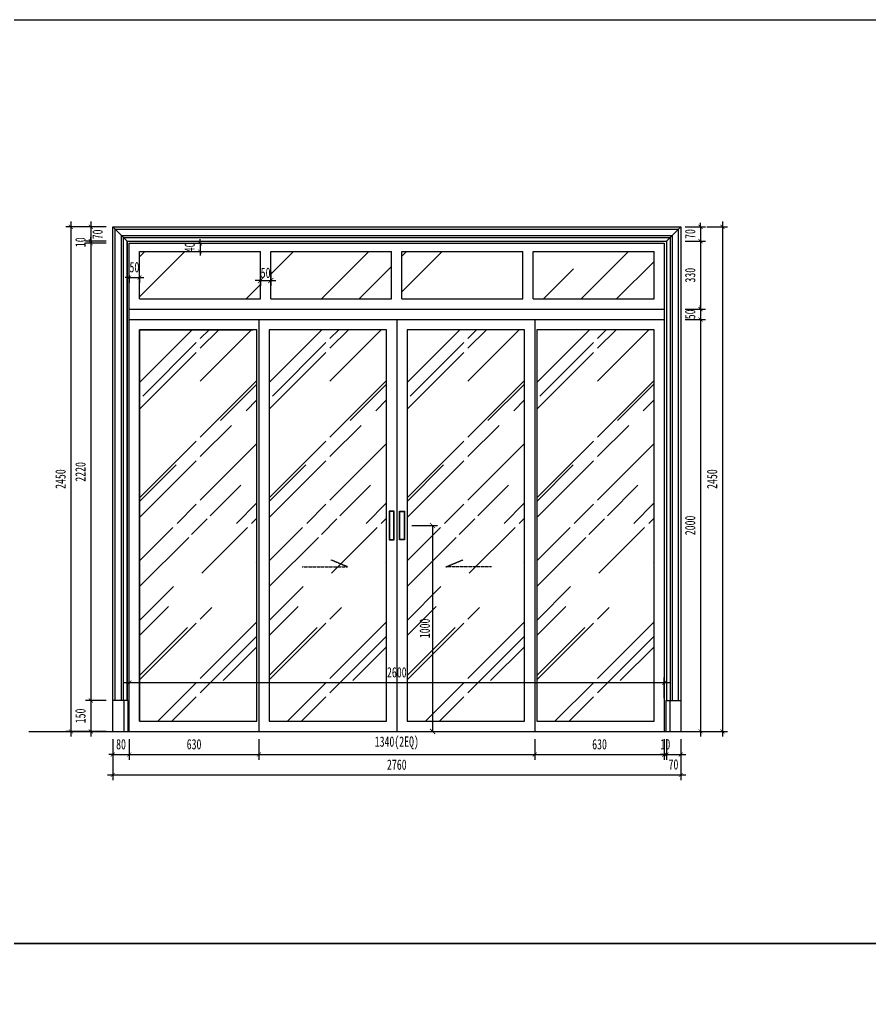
# Model space of a CAD drawing. Header units: millimetres. Extents: x 51249 to 2766742, y -599687 to -1280.
# Drawn here: x 74317 to 78449, y -123377 to -118559 of the extents above; entities that cross this region are included whole.
import ezdxf

# ---------------------------------------------------------------- set-up
doc = ezdxf.new("R2010")
doc.units = ezdxf.units.MM
doc.header["$LTSCALE"] = 10
doc.header["$PDMODE"] = 3
doc.linetypes.add('ACAD_ISO02W100', pattern=[15, 12, -3])
for name, color, linetype in [('A-DOOR', 4, 'Continuous'), ('D-Detail(节点图层)', 134, 'Continuous'), ('E-立面轮廓线', 4, 'Continuous'), ('E-立面造型线', 3, 'Continuous'), ('W-尺寸', 5, 'Continuous')]:
    doc.layers.add(name, color=color, linetype=linetype)
doc.styles.add('DIM', font='SimSun.ttf', dxfattribs={"width": 0.7})
doc.styles.add('DIMZ', font='SimSun.ttf', dxfattribs={"width": 0.7})
doc.dimstyles.new('25', dxfattribs={"dimscale": 25, "dimtxt": 2, "dimasz": 1, "dimexe": 1, "dimexo": 1, "dimgap": 0.5, "dimtad": 1, "dimdec": 0, "dimzin": 0, "dimdsep": 46, "dimtxsty": 'DIM', "dimblk": 'ARCHTICK', "dimcen": 0, "dimclrd": 5, "dimclre": 5, "dimclrt": 35, "dimadec": 0, "dimazin": 0, "dimtfac": 0.5, "dimtdec": 0, "dimtix": 1, "dimtmove": 2, "dimatfit": 2, "dimldrblk": 'A', "dimfxl": 0, "dimtolj": 1, "dimtzin": 0, "dimlwd": -1, "dimlwe": -1, "dimarcsym": 0})
doc.dimstyles.new('副本 金螳螂1-25', dxfattribs={"dimscale": 25, "dimtxt": 2, "dimasz": 0.8, "dimexe": 1, "dimexo": 1, "dimgap": 1, "dimtad": 1, "dimdec": 0, "dimzin": 0, "dimdsep": 46, "dimtxsty": 'DIMZ', "dimblk": 'ARCHTICK', "dimcen": 1, "dimdle": 1, "dimclrd": 5, "dimclre": 5, "dimclrt": 35, "dimadec": 0, "dimazin": 0, "dimtfac": 1, "dimtdec": 0, "dimtix": 1, "dimtmove": 2, "dimatfit": 3, "dimldrblk": 'A', "dimfxl": 0, "dimtolj": 1, "dimtzin": 0, "dimarcsym": 0})

# ---------------------------------------------------------------- blocks, each defined once
blk = doc.blocks.new('_ArchTick')
at = {"color": 0, "linetype": 'ByBlock', "const_width": 0.15}
blk.add_lwpolyline([(-0.5, -0.5), (0.5, 0.5)], dxfattribs=at)
blk = doc.blocks.new('*D999')
at = {"color": 5, "lineweight": -2, "ltscale": 0.15}
for p, q in [((74736.9, -119563.9), (74636.9, -119563.9)), ((74661.9, -119538.9), (74661.9, -119658.9)), ((74736.9, -119633.9), (74636.9, -119633.9))]:
    blk.add_line(p, q, dxfattribs=at)
at = {"layer": 'Defpoints', "color": 0, "ltscale": 0.15}
for p in [(74934.1, -119563.9), (74661.9, -119633.9), (74934.1, -119633.9)]:
    blk.add_point(p, dxfattribs=at)
at = {"color": 5, "lineweight": -2, "ltscale": 0.15, "xscale": 20, "yscale": 20, "zscale": 20}
for p, rotation in [((74661.9, -119563.9), 90), ((74661.9, -119633.9), 270)]:
    blk.add_blockref('_ArchTick', p, dxfattribs=dict(at, rotation=rotation))
at = {"color": 35, "ltscale": 0.15, "insert": (74695, -119600.9), "char_height": 50, "attachment_point": 5, "rotation": 90, "style": 'DIMZ'}
blk.add_mtext('\\A1;70', dxfattribs=at)
blk = doc.blocks.new('A')
for p, q in [((-0.37, 0), (-2.13, 0)), ((-1.44, 1.15), (-1.09, 1.44)), ((-1.44, 1.15), (-0.37, 0)), ((-1.44, -1.15), (-0.37, 0)), ((-1.09, 1.44), (0, 0)), ((-1.09, -1.44), (0, 0)), ((-1.44, -1.15), (-1.09, -1.44))]:
    blk.add_line(p, q)
for points in [[(-1.44, 1.15), (-1.09, 1.44), (-0.37, 0), (0, 0)], [(-1.44, -1.15), (-1.09, -1.44), (-0.37, 0), (0, 0)]]:
    blk.add_solid(points)
blk = doc.blocks.new('*D1000')
at = {"color": 5, "lineweight": -2, "ltscale": 0.15}
for p, q in [((74736.9, -119633.9), (74636.9, -119633.9)), ((74661.9, -119633.9), (74661.9, -119613.9)), ((74661.9, -119633.9), (74661.9, -119643.9)), ((74736.9, -119643.9), (74636.9, -119643.9)), ((74661.9, -119643.9), (74661.9, -119663.9))]:
    blk.add_line(p, q, dxfattribs=at)
at = {"layer": 'Defpoints', "color": 0, "ltscale": 0.15}
for p in [(74934.1, -119633.9), (74661.9, -119643.9), (74898.1, -119643.9)]:
    blk.add_point(p, dxfattribs=at)
at = {"color": 5, "lineweight": -2, "ltscale": 0.15, "xscale": 20, "yscale": 20, "zscale": 20}
for p, rotation in [((74661.9, -119633.9), 270), ((74661.9, -119643.9), 90)]:
    blk.add_blockref('_ArchTick', p, dxfattribs=dict(at, rotation=rotation))
at = {"color": 35, "ltscale": 0.15, "insert": (74611.9, -119638.9), "char_height": 50, "attachment_point": 5, "rotation": 90, "style": 'DIMZ'}
blk.add_mtext('\\A1;10', dxfattribs=at)
blk = doc.blocks.new('*D996')
at = {"layer": 'Defpoints', "color": 0, "ltscale": 0.15}
for p in [(74898.1, -119643.9), (74661.9, -121863.9), (74781.6, -121863.9)]:
    blk.add_point(p, dxfattribs=at)
at = {"layer": 'W-尺寸', "color": 5, "lineweight": -2, "ltscale": 0.15}
for p, q in [((74661.9, -119618.9), (74661.9, -121888.9)), ((74736.9, -119643.9), (74636.9, -119643.9)), ((74736.9, -121863.9), (74636.9, -121863.9))]:
    blk.add_line(p, q, dxfattribs=at)
at = {"layer": 'W-尺寸', "color": 5, "lineweight": -2, "ltscale": 0.15, "xscale": 20, "yscale": 20, "zscale": 20}
for p, rotation in [((74661.9, -119643.9), 90), ((74661.9, -121863.9), 270)]:
    blk.add_blockref('_ArchTick', p, dxfattribs=dict(at, rotation=rotation))
at = {"layer": 'W-尺寸', "color": 35, "ltscale": 0.15, "insert": (74611.9, -120753.9), "char_height": 50, "attachment_point": 5, "rotation": 90, "style": 'DIMZ'}
blk.add_mtext('\\A1;2220', dxfattribs=at)
blk = doc.blocks.new('*D997')
at = {"color": 5, "lineweight": -2, "ltscale": 0.15}
for p, q in [((74661.9, -121838.9), (74661.9, -122038.9)), ((74736.9, -121863.9), (74636.9, -121863.9)), ((74736.9, -122013.9), (74636.9, -122013.9))]:
    blk.add_line(p, q, dxfattribs=at)
at = {"layer": 'Defpoints', "color": 0, "ltscale": 0.15}
for p in [(74781.6, -121863.9), (74661.9, -122013.9), (74786.6, -122013.9)]:
    blk.add_point(p, dxfattribs=at)
at = {"color": 5, "lineweight": -2, "ltscale": 0.15, "xscale": 20, "yscale": 20, "zscale": 20}
for p, rotation in [((74661.9, -121863.9), 90), ((74661.9, -122013.9), 270)]:
    blk.add_blockref('_ArchTick', p, dxfattribs=dict(at, rotation=rotation))
at = {"color": 35, "ltscale": 0.15, "insert": (74611.9, -121938.9), "char_height": 50, "attachment_point": 5, "rotation": 90, "style": 'DIMZ'}
blk.add_mtext('\\A1;150', dxfattribs=at)
blk = doc.blocks.new('*D998')
at = {"color": 5, "lineweight": -2, "ltscale": 0.15}
for p, q in [((74640.1, -119563.9), (74540.1, -119563.9)), ((74565.1, -119538.9), (74565.1, -122038.9)), ((74640.1, -122013.9), (74540.1, -122013.9))]:
    blk.add_line(p, q, dxfattribs=at)
at = {"layer": 'Defpoints', "color": 0, "ltscale": 0.15}
for p in [(74736.9, -119563.9), (74565.1, -122013.9), (74736.9, -122013.9)]:
    blk.add_point(p, dxfattribs=at)
at = {"color": 5, "lineweight": -2, "ltscale": 0.15, "xscale": 20, "yscale": 20, "zscale": 20}
for p, rotation in [((74565.1, -119563.9), 90), ((74565.1, -122013.9), 270)]:
    blk.add_blockref('_ArchTick', p, dxfattribs=dict(at, rotation=rotation))
at = {"color": 35, "ltscale": 0.15, "insert": (74515.1, -120788.9), "char_height": 50, "attachment_point": 5, "rotation": 90, "style": 'DIMZ'}
blk.add_mtext('\\A1;2450', dxfattribs=at)
blk = doc.blocks.new('*D1003')
at = {"color": 5, "lineweight": -2, "ltscale": 0.15}
for p, q in [((77549.2, -119563.9), (77649.2, -119563.9)), ((77624.2, -119563.9), (77624.2, -119543.9)), ((77624.2, -119563.9), (77624.2, -119633.9)), ((77549.2, -119633.9), (77649.2, -119633.9)), ((77624.2, -119633.9), (77624.2, -119653.9))]:
    blk.add_line(p, q, dxfattribs=at)
at = {"layer": 'Defpoints', "color": 0, "ltscale": 0.15}
for p in [(77402.4, -119563.9), (77402.4, -119633.9), (77624.2, -119633.9)]:
    blk.add_point(p, dxfattribs=at)
at = {"color": 5, "lineweight": -2, "ltscale": 0.15, "xscale": 20, "yscale": 20, "zscale": 20}
for p, rotation in [((77624.2, -119563.9), 270), ((77624.2, -119633.9), 90)]:
    blk.add_blockref('_ArchTick', p, dxfattribs=dict(at, rotation=rotation))
at = {"color": 35, "ltscale": 0.15, "insert": (77574.2, -119598.9), "char_height": 50, "attachment_point": 5, "rotation": 90, "style": 'DIMZ'}
blk.add_mtext('\\A1;70', dxfattribs=at)
blk = doc.blocks.new('*D1004')
at = {"color": 5, "lineweight": -2, "ltscale": 0.15}
for p, q in [((77549.2, -119633.9), (77649.2, -119633.9)), ((77624.2, -119608.9), (77624.2, -119988.9)), ((77549.2, -119963.9), (77649.2, -119963.9))]:
    blk.add_line(p, q, dxfattribs=at)
at = {"layer": 'Defpoints', "color": 0, "ltscale": 0.15}
for p in [(77402.4, -119633.9), (77358.7, -119963.9), (77624.2, -119963.9)]:
    blk.add_point(p, dxfattribs=at)
at = {"color": 5, "lineweight": -2, "ltscale": 0.15, "xscale": 20, "yscale": 20, "zscale": 20}
for p, rotation in [((77624.2, -119633.9), 90), ((77624.2, -119963.9), 270)]:
    blk.add_blockref('_ArchTick', p, dxfattribs=dict(at, rotation=rotation))
at = {"color": 35, "ltscale": 0.15, "insert": (77574.2, -119798.9), "char_height": 50, "attachment_point": 5, "rotation": 90, "style": 'DIMZ'}
blk.add_mtext('\\A1;330', dxfattribs=at)
blk = doc.blocks.new('*D1005')
at = {"color": 5, "lineweight": -2, "ltscale": 0.15}
for p, q in [((77549.2, -119963.9), (77649.2, -119963.9)), ((77624.2, -119963.9), (77624.2, -119943.9)), ((77624.2, -119963.9), (77624.2, -120013.9)), ((77549.2, -120013.9), (77649.2, -120013.9)), ((77624.2, -120013.9), (77624.2, -120033.9))]:
    blk.add_line(p, q, dxfattribs=at)
at = {"layer": 'Defpoints', "color": 0, "ltscale": 0.15}
for p in [(77358.7, -119963.9), (77374.2, -120013.9), (77624.2, -120013.9)]:
    blk.add_point(p, dxfattribs=at)
at = {"color": 5, "lineweight": -2, "ltscale": 0.15, "xscale": 20, "yscale": 20, "zscale": 20}
for p, rotation in [((77624.2, -119963.9), 270), ((77624.2, -120013.9), 90)]:
    blk.add_blockref('_ArchTick', p, dxfattribs=dict(at, rotation=rotation))
at = {"color": 35, "ltscale": 0.15, "insert": (77574.2, -119988.9), "char_height": 50, "attachment_point": 5, "rotation": 90, "style": 'DIMZ'}
blk.add_mtext('\\A1;50', dxfattribs=at)
blk = doc.blocks.new('*D1002')
at = {"color": 5, "lineweight": -2, "ltscale": 0.15}
for p, q in [((77549.2, -120013.9), (77649.2, -120013.9)), ((77624.2, -119988.9), (77624.2, -122038.9)), ((77553.4, -122013.9), (77649.2, -122013.9))]:
    blk.add_line(p, q, dxfattribs=at)
at = {"layer": 'Defpoints', "color": 0, "ltscale": 0.15}
for p in [(77374.2, -120013.9), (77528.4, -122013.9), (77624.2, -122013.9)]:
    blk.add_point(p, dxfattribs=at)
at = {"color": 5, "lineweight": -2, "ltscale": 0.15, "xscale": 20, "yscale": 20, "zscale": 20}
for p, rotation in [((77624.2, -120013.9), 90), ((77624.2, -122013.9), 270)]:
    blk.add_blockref('_ArchTick', p, dxfattribs=dict(at, rotation=rotation))
at = {"color": 35, "ltscale": 0.15, "insert": (77574.2, -121013.9), "char_height": 50, "attachment_point": 5, "rotation": 90, "style": 'DIMZ'}
blk.add_mtext('\\A1;2000', dxfattribs=at)
blk = doc.blocks.new('*D1001')
at = {"color": 5, "lineweight": -2, "ltscale": 0.15}
for p, q in [((77655.7, -119563.9), (77755.7, -119563.9)), ((77730.7, -119538.9), (77730.7, -122038.9)), ((77655.7, -122013.9), (77755.7, -122013.9))]:
    blk.add_line(p, q, dxfattribs=at)
at = {"layer": 'Defpoints', "color": 0, "ltscale": 0.15}
for p in [(77549.2, -119563.9), (77553.4, -122013.9), (77730.7, -122013.9)]:
    blk.add_point(p, dxfattribs=at)
at = {"color": 5, "lineweight": -2, "ltscale": 0.15, "xscale": 20, "yscale": 20, "zscale": 20}
for p, rotation in [((77730.7, -119563.9), 90), ((77730.7, -122013.9), 270)]:
    blk.add_blockref('_ArchTick', p, dxfattribs=dict(at, rotation=rotation))
at = {"color": 35, "ltscale": 0.15, "insert": (77680.7, -120788.9), "char_height": 50, "attachment_point": 5, "rotation": 90, "style": 'DIMZ'}
blk.add_mtext('\\A1;2450', dxfattribs=at)
blk = doc.blocks.new('*D1006')
at = {"color": 5, "lineweight": -2, "ltscale": 0.15}
for p, q in [((74768.9, -122051.7), (74768.9, -122151.7)), ((74848.9, -122051.7), (74848.9, -122151.7)), ((74768.9, -122126.7), (74748.9, -122126.7)), ((74768.9, -122126.7), (74848.9, -122126.7)), ((74848.9, -122126.7), (74868.9, -122126.7))]:
    blk.add_line(p, q, dxfattribs=at)
at = {"layer": 'Defpoints', "color": 0, "ltscale": 0.15}
for p in [(74768.9, -121947.5), (74848.9, -121947.5), (74848.9, -122126.7)]:
    blk.add_point(p, dxfattribs=at)
at = {"color": 5, "lineweight": -2, "ltscale": 0.15, "xscale": 20, "yscale": 20, "zscale": 20}
blk.add_blockref('_ArchTick', (74768.9, -122126.7), dxfattribs=at)
at = {"color": 5, "lineweight": -2, "ltscale": 0.15, "xscale": 20, "yscale": 20, "zscale": 20, "rotation": 180}
blk.add_blockref('_ArchTick', (74848.9, -122126.7), dxfattribs=at)
at = {"color": 35, "ltscale": 0.15, "insert": (74808.9, -122076.7), "char_height": 50, "attachment_point": 5, "style": 'DIMZ'}
blk.add_mtext('\\A1;80', dxfattribs=at)
blk = doc.blocks.new('*D1007')
at = {"color": 5, "lineweight": -2, "ltscale": 0.15}
for p, q in [((74848.9, -122051.7), (74848.9, -122151.7)), ((75478.4, -122051.7), (75478.4, -122151.7)), ((74823.9, -122126.7), (75503.4, -122126.7))]:
    blk.add_line(p, q, dxfattribs=at)
at = {"layer": 'Defpoints', "color": 0, "ltscale": 0.15}
for p in [(74848.9, -121947.5), (75478.4, -122013.9), (75478.4, -122126.7)]:
    blk.add_point(p, dxfattribs=at)
at = {"color": 5, "lineweight": -2, "ltscale": 0.15, "xscale": 20, "yscale": 20, "zscale": 20, "rotation": 180}
blk.add_blockref('_ArchTick', (74848.9, -122126.7), dxfattribs=at)
at = {"color": 5, "lineweight": -2, "ltscale": 0.15, "xscale": 20, "yscale": 20, "zscale": 20}
blk.add_blockref('_ArchTick', (75478.4, -122126.7), dxfattribs=at)
at = {"color": 35, "ltscale": 0.15, "insert": (75163.7, -122076.7), "char_height": 50, "attachment_point": 5, "style": 'DIMZ'}
blk.add_mtext('\\A1;630', dxfattribs=at)
blk = doc.blocks.new('*D1008')
at = {"color": 5, "lineweight": -2, "ltscale": 0.15}
for p, q in [((75478.4, -122051.7), (75478.4, -122151.7)), ((76818.9, -122051.7), (76818.9, -122151.7)), ((75453.4, -122126.7), (76843.9, -122126.7))]:
    blk.add_line(p, q, dxfattribs=at)
at = {"layer": 'Defpoints', "color": 0, "ltscale": 0.15}
for p in [(75478.4, -122013.9), (76818.9, -122013.9), (76818.9, -122126.7)]:
    blk.add_point(p, dxfattribs=at)
at = {"color": 5, "lineweight": -2, "ltscale": 0.15, "xscale": 20, "yscale": 20, "zscale": 20, "rotation": 180}
blk.add_blockref('_ArchTick', (75478.4, -122126.7), dxfattribs=at)
at = {"color": 5, "lineweight": -2, "ltscale": 0.15, "xscale": 20, "yscale": 20, "zscale": 20}
blk.add_blockref('_ArchTick', (76818.9, -122126.7), dxfattribs=at)
at = {"color": 35, "ltscale": 0.15, "insert": (76148.7, -122070.1), "char_height": 50, "attachment_point": 5, "style": 'DIMZ'}
blk.add_mtext('\\A1;1340(2EQ)', dxfattribs=at)
blk = doc.blocks.new('*D1009')
at = {"color": 5, "lineweight": -2, "ltscale": 0.15}
for p, q in [((76818.9, -122051.7), (76818.9, -122151.7)), ((77448.4, -122051.7), (77448.4, -122151.7)), ((76793.9, -122126.7), (77473.4, -122126.7))]:
    blk.add_line(p, q, dxfattribs=at)
at = {"layer": 'Defpoints', "color": 0, "ltscale": 0.15}
for p in [(77448.4, -121851.7), (76818.9, -122013.9), (77448.4, -122126.7)]:
    blk.add_point(p, dxfattribs=at)
at = {"color": 5, "lineweight": -2, "ltscale": 0.15, "xscale": 20, "yscale": 20, "zscale": 20, "rotation": 180}
blk.add_blockref('_ArchTick', (76818.9, -122126.7), dxfattribs=at)
at = {"color": 5, "lineweight": -2, "ltscale": 0.15, "xscale": 20, "yscale": 20, "zscale": 20}
blk.add_blockref('_ArchTick', (77448.4, -122126.7), dxfattribs=at)
at = {"color": 35, "ltscale": 0.15, "insert": (77133.7, -122076.7), "char_height": 50, "attachment_point": 5, "style": 'DIMZ'}
blk.add_mtext('\\A1;630', dxfattribs=at)
blk = doc.blocks.new('*D1010')
at = {"color": 5, "lineweight": -2, "ltscale": 0.15}
for p, q in [((77448.4, -122051.7), (77448.4, -122151.7)), ((77458.4, -122051.7), (77458.4, -122151.7)), ((77448.4, -122126.7), (77428.4, -122126.7)), ((77448.4, -122126.7), (77458.4, -122126.7)), ((77458.4, -122126.7), (77478.4, -122126.7))]:
    blk.add_line(p, q, dxfattribs=at)
at = {"layer": 'Defpoints', "color": 0, "ltscale": 0.15}
for p in [(77458.4, -121845.1), (77448.4, -121851.7), (77458.4, -122126.7)]:
    blk.add_point(p, dxfattribs=at)
at = {"color": 5, "lineweight": -2, "ltscale": 0.15, "xscale": 20, "yscale": 20, "zscale": 20}
blk.add_blockref('_ArchTick', (77448.4, -122126.7), dxfattribs=at)
at = {"color": 5, "lineweight": -2, "ltscale": 0.15, "xscale": 20, "yscale": 20, "zscale": 20, "rotation": 180}
blk.add_blockref('_ArchTick', (77458.4, -122126.7), dxfattribs=at)
at = {"color": 35, "ltscale": 0.15, "insert": (77453.4, -122076.7), "char_height": 50, "attachment_point": 5, "style": 'DIMZ'}
blk.add_mtext('\\A1;10', dxfattribs=at)
blk = doc.blocks.new('*D1011')
at = {"color": 5, "lineweight": -2, "ltscale": 0.15}
for p, q in [((77458.4, -122051.7), (77458.4, -122151.7)), ((77528.4, -122051.7), (77528.4, -122151.7)), ((77433.4, -122126.7), (77553.4, -122126.7))]:
    blk.add_line(p, q, dxfattribs=at)
at = {"layer": 'Defpoints', "color": 0, "ltscale": 0.15}
for p in [(77458.4, -121845.1), (77528.4, -121835.7), (77528.4, -122126.7)]:
    blk.add_point(p, dxfattribs=at)
at = {"color": 5, "lineweight": -2, "ltscale": 0.15, "xscale": 20, "yscale": 20, "zscale": 20, "rotation": 180}
blk.add_blockref('_ArchTick', (77458.4, -122126.7), dxfattribs=at)
at = {"color": 5, "lineweight": -2, "ltscale": 0.15, "xscale": 20, "yscale": 20, "zscale": 20}
blk.add_blockref('_ArchTick', (77528.4, -122126.7), dxfattribs=at)
at = {"color": 35, "ltscale": 0.15, "insert": (77493, -122174.5), "char_height": 50, "attachment_point": 5, "style": 'DIMZ'}
blk.add_mtext('\\A1;70', dxfattribs=at)
blk = doc.blocks.new('*D1012')
at = {"color": 5, "lineweight": -2, "ltscale": 0.15}
for p, q in [((74768.9, -122150.7), (74768.9, -122250.7)), ((77528.4, -122150.7), (77528.4, -122250.7)), ((74743.9, -122225.7), (77553.4, -122225.7))]:
    blk.add_line(p, q, dxfattribs=at)
at = {"layer": 'Defpoints', "color": 0, "ltscale": 0.15}
for p in [(74768.9, -122051.7), (77528.4, -122051.7), (77528.4, -122225.7)]:
    blk.add_point(p, dxfattribs=at)
at = {"color": 5, "lineweight": -2, "ltscale": 0.15, "xscale": 20, "yscale": 20, "zscale": 20, "rotation": 180}
blk.add_blockref('_ArchTick', (74768.9, -122225.7), dxfattribs=at)
at = {"color": 5, "lineweight": -2, "ltscale": 0.15, "xscale": 20, "yscale": 20, "zscale": 20}
blk.add_blockref('_ArchTick', (77528.4, -122225.7), dxfattribs=at)
at = {"color": 35, "ltscale": 0.15, "insert": (76148.7, -122175.7), "char_height": 50, "attachment_point": 5, "style": 'DIMZ'}
blk.add_mtext('\\A1;2760', dxfattribs=at)
blk = doc.blocks.new('*D1013')
at = {"color": 5, "lineweight": -2, "ltscale": 0.15}
for p, q in [((74848.9, -119810.4), (74828.9, -119810.4)), ((74848.9, -119800.8), (74848.9, -119835.4)), ((74848.9, -119810.4), (74898.9, -119810.4)), ((74898.9, -119800.8), (74898.9, -119835.4)), ((74898.9, -119810.4), (74918.9, -119810.4))]:
    blk.add_line(p, q, dxfattribs=at)
at = {"layer": 'Defpoints', "color": 0, "ltscale": 0.15}
for p in [(74848.9, -119775.8), (74898.9, -119775.8), (74898.9, -119810.4)]:
    blk.add_point(p, dxfattribs=at)
at = {"color": 5, "lineweight": -2, "ltscale": 0.15, "xscale": 20, "yscale": 20, "zscale": 20}
blk.add_blockref('_ArchTick', (74848.9, -119810.4), dxfattribs=at)
at = {"color": 5, "lineweight": -2, "ltscale": 0.15, "xscale": 20, "yscale": 20, "zscale": 20, "rotation": 180}
blk.add_blockref('_ArchTick', (74898.9, -119810.4), dxfattribs=at)
at = {"color": 35, "ltscale": 0.15, "insert": (74873.9, -119760.4), "char_height": 50, "attachment_point": 5, "style": 'DIMZ'}
blk.add_mtext('\\A1;50', dxfattribs=at)
blk = doc.blocks.new('*D1014')
at = {"color": 5, "lineweight": -2, "ltscale": 0.15}
for p, q in [((75192.7, -119643.9), (75192.7, -119623.9)), ((75192.7, -119643.9), (75217.7, -119643.9)), ((75192.7, -119643.9), (75192.7, -119683.9)), ((75192.7, -119683.9), (75217.7, -119683.9)), ((75192.7, -119683.9), (75192.7, -119703.9))]:
    blk.add_line(p, q, dxfattribs=at)
at = {"layer": 'Defpoints', "color": 0, "ltscale": 0.15}
for p in [(75175.4, -119643.9), (75175.4, -119683.9, 0), (75192.7, -119683.9)]:
    blk.add_point(p, dxfattribs=at)
at = {"color": 5, "lineweight": -2, "ltscale": 0.15, "xscale": 20, "yscale": 20, "zscale": 20}
for p, rotation in [((75192.7, -119643.9), 270), ((75192.7, -119683.9), 90)]:
    blk.add_blockref('_ArchTick', p, dxfattribs=dict(at, rotation=rotation))
at = {"color": 35, "ltscale": 0.15, "insert": (75142.7, -119663.9), "char_height": 50, "attachment_point": 5, "rotation": 90, "style": 'DIMZ'}
blk.add_mtext('\\A1;40', dxfattribs=at)
blk = doc.blocks.new('*D1015')
at = {"color": 5, "lineweight": -2, "ltscale": 0.15}
for p, q in [((74848.9, -121852.3), (74848.9, -121752.3)), ((77448.4, -121852.3), (77448.4, -121752.3)), ((74823.9, -121777.3), (77473.4, -121777.3))]:
    blk.add_line(p, q, dxfattribs=at)
at = {"layer": 'Defpoints', "color": 0, "ltscale": 0.15}
for p in [(77448.4, -121777.3), (77448.4, -122013.9), (74848.9, -122051.7)]:
    blk.add_point(p, dxfattribs=at)
at = {"color": 5, "lineweight": -2, "ltscale": 0.15, "xscale": 20, "yscale": 20, "zscale": 20, "rotation": 180}
blk.add_blockref('_ArchTick', (74848.9, -121777.3), dxfattribs=at)
at = {"color": 5, "lineweight": -2, "ltscale": 0.15, "xscale": 20, "yscale": 20, "zscale": 20}
blk.add_blockref('_ArchTick', (77448.4, -121777.3), dxfattribs=at)
at = {"color": 35, "ltscale": 0.15, "insert": (76148.7, -121727.3), "char_height": 50, "attachment_point": 5, "style": 'DIMZ'}
blk.add_mtext('\\A1;2600', dxfattribs=at)
blk = doc.blocks.new('*D1063')
at = {"layer": 'D-Detail(节点图层)', "color": 5, "ltscale": 0.15}
for p, q in [((2766617, -121582.1), (2766742, -121582.1)), ((2766717, -121582.1), (2766717, -599673.1)), ((2766698.3, -599673.1), (2766742, -599673.1))]:
    blk.add_line(p, q, dxfattribs=at)
at = {"layer": 'Defpoints', "color": 0, "ltscale": 0.15}
for p in [(55453.8, -121582.1), (2766673.3, -599673.1), (2766717, -599673.1)]:
    blk.add_point(p, dxfattribs=at)
at = {"layer": 'D-Detail(节点图层)', "color": 5, "ltscale": 0.15, "xscale": 25, "yscale": 25, "zscale": 25}
for p, rotation in [((2766717, -121582.1), 90), ((2766717, -599673.1), 270)]:
    blk.add_blockref('_ArchTick', p, dxfattribs=dict(at, rotation=rotation))
at = {"layer": 'D-Detail(节点图层)', "color": 35, "ltscale": 0.15, "insert": (2766679.5, -360627.6), "char_height": 50, "attachment_point": 5, "rotation": 90, "style": 'DIM'}
blk.add_mtext('\\A1;478091', dxfattribs=at)

msp = doc.modelspace()

# ---------------------------------------------------------------- hatches: boundary and pattern name
at = {"layer": 'E-立面造型线'}
h = msp.add_hatch(dxfattribs=at)
h.set_pattern_fill('AR-RROOF', color=251, scale=12, angle=45, style=0)
h.set_pattern_definition([(45, (36681.62, -111250.46), (258.6314, 689.6837), [4572, -609.6, 1524, -304.8]), (45, (36860.5, -110856.05), (-502.176, 71.1236), [914.4, -100.584, 1828.8, -228.6]), (45, (36606.19, -110959.5), (976.3334, 1265.1385), [2438.4, -426.72, 1219.2, -304.8])])
h.paths.add_polyline_path([(74898.9, -121003.9), (75089.8, -121003.9), (75173.9, -120919.7), (75173.9, -120063.9), (74898.9, -120063.9)])
h.paths.add_polyline_path([(75468.9, -120063.9), (75193.9, -120063.9), (75193.9, -120919.7), (75278.1, -121003.9), (75468.9, -121003.9)])
h.paths.add_polyline_path([(75259.8, -121013.9), (75183.9, -120938), (75108.1, -121013.9), (75183.9, -121089.7)])
h.paths.add_polyline_path([(75173.9, -121108), (75089.8, -121023.9), (74898.9, -121023.9), (74898.9, -121963.9), (75173.9, -121963.9)])
h.paths.add_polyline_path([(75193.9, -121963.9), (75468.9, -121963.9), (75468.9, -121023.9), (75278.1, -121023.9), (75193.9, -121108)])
h = msp.add_hatch(dxfattribs=at)
h.set_pattern_fill('AR-RROOF', color=251, scale=12, angle=45, style=0)
h.set_pattern_definition([(45, (37311.62, -111250.46), (258.6314, 689.6837), [4572, -609.6, 1524, -304.8]), (45, (37490.5, -110856.05), (-502.176, 71.1236), [914.4, -100.584, 1828.8, -228.6]), (45, (37236.19, -110959.5), (976.3334, 1265.1385), [2438.4, -426.72, 1219.2, -304.8])])
h.paths.add_polyline_path([(75528.9, -121003.9), (75719.8, -121003.9), (75803.9, -120919.7), (75803.9, -120063.9), (75528.9, -120063.9)])
h.paths.add_polyline_path([(76098.9, -120063.9), (75823.9, -120063.9), (75823.9, -120919.7), (75908.1, -121003.9), (76098.9, -121003.9)])
h.paths.add_polyline_path([(75889.8, -121013.9), (75813.9, -120938), (75738.1, -121013.9), (75813.9, -121089.7)])
h.paths.add_polyline_path([(75803.9, -121108), (75719.8, -121023.9), (75528.9, -121023.9), (75528.9, -121963.9), (75803.9, -121963.9)])
h.paths.add_polyline_path([(75823.9, -121963.9), (76098.9, -121963.9), (76098.9, -121023.9), (75908.1, -121023.9), (75823.9, -121108)])
h = msp.add_hatch(dxfattribs=at)
h.set_pattern_fill('AR-RROOF', color=251, scale=12, angle=45, style=0)
h.set_pattern_definition([(45, (37981.62, -111250.46), (258.6314, 689.6837), [4572, -609.6, 1524, -304.8]), (45, (38160.5, -110856.05), (-502.176, 71.1236), [914.4, -100.584, 1828.8, -228.6]), (45, (37906.19, -110959.5), (976.3334, 1265.1385), [2438.4, -426.72, 1219.2, -304.8])])
h.paths.add_polyline_path([(76198.9, -121003.9), (76389.8, -121003.9), (76473.9, -120919.7), (76473.9, -120063.9), (76198.9, -120063.9)])
h.paths.add_polyline_path([(76768.9, -120063.9), (76493.9, -120063.9), (76493.9, -120919.7), (76578.1, -121003.9), (76768.9, -121003.9)])
h.paths.add_polyline_path([(76559.8, -121013.9), (76483.9, -120938), (76408.1, -121013.9), (76483.9, -121089.7)])
h.paths.add_polyline_path([(76473.9, -121108), (76389.8, -121023.9), (76198.9, -121023.9), (76198.9, -121963.9), (76473.9, -121963.9)])
h.paths.add_polyline_path([(76493.9, -121963.9), (76768.9, -121963.9), (76768.9, -121023.9), (76578.1, -121023.9), (76493.9, -121108)])
h = msp.add_hatch(dxfattribs=at)
h.set_pattern_fill('AR-RROOF', color=251, scale=12, angle=45, style=0)
h.set_pattern_definition([(45, (38611.37, -111250.46), (258.6314, 689.6837), [4572, -609.6, 1524, -304.8]), (45, (38790.26, -110856.05), (-502.176, 71.1236), [914.4, -100.584, 1828.8, -228.6]), (45, (38535.94, -110959.5), (976.3334, 1265.1385), [2438.4, -426.72, 1219.2, -304.8])])
h.paths.add_polyline_path([(76828.7, -121003.9), (77019.5, -121003.9), (77103.7, -120919.7), (77103.7, -120063.9), (76828.7, -120063.9)])
h.paths.add_polyline_path([(77398.7, -120063.9), (77123.7, -120063.9), (77123.7, -120919.7), (77207.8, -121003.9), (77398.7, -121003.9)])
h.paths.add_polyline_path([(77189.5, -121013.9), (77113.7, -120938), (77037.8, -121013.9), (77113.7, -121089.7)])
h.paths.add_polyline_path([(77103.7, -121108), (77019.5, -121023.9), (76828.7, -121023.9), (76828.7, -121963.9), (77103.7, -121963.9)])
h.paths.add_polyline_path([(77123.7, -121963.9), (77398.7, -121963.9), (77398.7, -121023.9), (77207.8, -121023.9), (77123.7, -121108)])

# ---------------------------------------------------------------- linework, layer by layer
at = {"color": 1, "ltscale": 0.15}
for points in [[(59982.5, -118559.1), (82338, -118559.1), (82338, -123043.5), (59982.5, -123043.5)], [(59982.5, -123043.5), (82338, -123043.5), (82338, -130361.5), (59982.5, -130361.5)]]:
    msp.add_lwpolyline(points, close=True, dxfattribs=at)
at = {"layer": 'A-DOOR', "color": 44, "linetype": 'ACAD_ISO02W100', "ltscale": 0.01}
for p, q in [((75688.9, -121215.3), (75909.8, -121215.3)), ((75909.8, -121215.3), (75828.4, -121181.5)), ((76387.5, -121215.3), (76468.9, -121181.5)), ((76608.5, -121215.3), (76387.5, -121215.3))]:
    msp.add_line(p, q, dxfattribs=at)
at = {"layer": 'E-立面轮廓线'}
msp.add_line((74361.3, -122013.9), (77711.3, -122013.9), dxfattribs=at)
at = {"layer": 'E-立面造型线', "ltscale": 0.15}
for p, q in [((74768.9, -122013.9), (74768.9, -119563.9)), ((74768.9, -119563.9), (77528.4, -119563.9)), ((77528.4, -119563.9), (77528.4, -122013.9)), ((74838.9, -119633.9), (74838.9, -121863.9)), ((74838.9, -119633.9), (77458.4, -119633.9, 0)), ((74838.9, -119633.9), (77458.4, -119633.9, 0)), ((74838.9, -121863.9), (74838.9, -119633.9)), ((74838.9, -119633.9), (77458.4, -119633.9)), ((77458.4, -119633.9, 0), (77458.4, -121863.9, 0)), ((77458.4, -119633.9), (77458.4, -121863.9)), ((74848.9, -119963.9), (77448.4, -119963.9, 0)), ((74848.9, -120013.9), (77448.4, -120013.9)), ((75478.4, -120013.9), (75478.4, -122013.9)), ((76148.7, -120013.9), (76148.7, -122013.9)), ((76818.9, -120013.9), (76818.9, -122013.9)), ((74841.9, -121863.9, 0), (74768.9, -121863.9, 0)), ((74841.9, -121863.9, 0), (74841.9, -122013.9, 0)), ((77455.4, -121863.9, 0), (77528.4, -121863.9, 0)), ((77455.4, -121863.9, 0), (77455.4, -122013.9, 0)), ((74768.9, -122013.9), (77528.4, -122013.9))]:
    msp.add_line(p, q, dxfattribs=at)
at = {"layer": 'E-立面造型线', "color": 251}
for p, q in [((74838.9, -119633.9), (74768.9, -119563.9)), ((74780.9, -121863.9), (74780.9, -119575.9)), ((74780.9, -119575.9), (77516.4, -119575.9)), ((77458.4, -119633.9, 0), (77528.4, -119563.9, 0)), ((77516.4, -119575.9), (77516.4, -121863.9)), ((74810.9, -121863.9), (74810.9, -119605.9)), ((74810.9, -119605.9), (77486.4, -119605.9)), ((74820.9, -121863.9), (74820.9, -119615.9)), ((74820.9, -119615.9), (77476.4, -119615.9)), ((77476.4, -119615.9), (77476.4, -121863.9)), ((77486.4, -119605.9), (77486.4, -121863.9)), ((74898.9, -119903.9), (75118.9, -119683.9)), ((74898.9, -119709.9), (74924.9, -119683.9)), ((75536.3, -119794.5), (75647, -119683.9)), ((75783.4, -119913.9), (76013.4, -119683.9)), ((76173.7, -119706.8), (76196.6, -119683.9)), ((76173.7, -119879.2), (76369, -119683.9)), ((77044.2, -119913.9), (77274.2, -119683.9)), ((75966.6, -119913.9), (76123.7, -119756.8)), ((76861, -119913.9), (77006.5, -119768.4)), ((77216.6, -119913.9), (77398.4, -119732.1)), ((75417, -119913.9), (75486.3, -119844.5)), ((76134.1, -120945.9), (76113.1, -120945.9)), ((76113.1, -120945.9), (76113.1, -121081.9)), ((76134.1, -121081.9), (76134.1, -120945.9)), ((76163.3, -121081.9), (76163.3, -120945.9)), ((76163.3, -120945.9), (76184.3, -120945.9)), ((76184.3, -120945.9), (76184.3, -121081.9)), ((76113.1, -121081.9), (76134.1, -121081.9)), ((76184.3, -121081.9), (76163.3, -121081.9)), ((74821.9, -121863.9, 0), (74821.9, -122013.9, 0)), ((77475.4, -121863.9, 0), (77475.4, -122013.9, 0))]:
    msp.add_line(p, q, dxfattribs=at)
at = {"layer": 'E-立面造型线', "color": 44}
for p, q in [((74848.9, -122013.9), (74848.9, -119643.9)), ((74848.9, -119643.9), (77448.4, -119643.9)), ((77448.4, -119643.9), (77448.4, -122013.9)), ((74898.9, -119913.9), (74898.9, -119683.9)), ((74898.9, -119683.9), (75486.3, -119683.9, 0)), ((75486.3, -119913.9, 0), (75486.3, -119683.9, 0)), ((75536.3, -119913.9, 0), (75536.3, -119683.9, 0)), ((75536.3, -119683.9, 0), (76123.7, -119683.9)), ((76123.7, -119913.9), (76123.7, -119683.9)), ((76173.7, -119913.9), (76173.7, -119683.9)), ((76173.7, -119683.9), (76761, -119683.9, 0)), ((76761, -119913.9, 0), (76761, -119683.9, 0)), ((76811, -119913.9, 0), (76811, -119683.9, 0)), ((76811, -119683.9, 0), (77398.4, -119683.9)), ((77398.4, -119913.9), (77398.4, -119683.9)), ((74898.9, -119913.9), (75486.3, -119913.9, 0)), ((75536.3, -119913.9, 0), (76123.7, -119913.9)), ((76173.7, -119913.9), (76761, -119913.9, 0)), ((76811, -119913.9, 0), (77398.4, -119913.9)), ((74898.9, -121963.9), (74898.9, -120063.9)), ((74898.9, -120063.9), (75448.9, -120063.9)), ((76136.1, -120943.9), (76111.1, -120943.9)), ((76111.1, -120943.9), (76111.1, -121083.9)), ((76136.1, -121083.9), (76136.1, -120943.9)), ((76161.3, -121083.9), (76161.3, -120943.9)), ((76161.3, -120943.9), (76186.3, -120943.9)), ((76186.3, -120943.9), (76186.3, -121083.9)), ((76111.1, -121083.9), (76136.1, -121083.9)), ((76186.3, -121083.9), (76161.3, -121083.9))]:
    msp.add_line(p, q, dxfattribs=at)
for points in [[(75468.9, -121963.9), (75468.9, -120063.9), (74898.9, -120063.9), (74898.9, -121963.9)], [(76098.9, -121963.9), (76098.9, -120063.9), (75528.9, -120063.9), (75528.9, -121963.9)], [(76768.9, -121963.9), (76768.9, -120063.9), (76198.9, -120063.9), (76198.9, -121963.9)], [(77398.7, -121963.9), (77398.7, -120063.9), (76828.7, -120063.9), (76828.7, -121963.9)]]:
    msp.add_lwpolyline(points, close=True, dxfattribs=at)
at = {"layer": 'W-尺寸', "color": 5, "ltscale": 0.15}
for p, q in [((75486.3, -119825, 0), (75461.3, -119825, 0)), ((75486.3, -119783.4, 0), (75486.3, -119850, 0)), ((75486.3, -119825, 0), (75536.3, -119825, 0)), ((75536.3, -119783.4, 0), (75536.3, -119850, 0)), ((75536.3, -119825, 0), (75561.3, -119825, 0)), ((76222.2, -121013.9), (76347.2, -121013.9)), ((76322.2, -121013.9), (76322.2, -122013.9)), ((76222.2, -122013.9), (76347.2, -122013.9))]:
    msp.add_line(p, q, dxfattribs=at)

# ---------------------------------------------------------------- block references
at = {"layer": 'W-尺寸', "color": 5, "ltscale": 0.15, "xscale": 25, "yscale": 25, "zscale": 25}
msp.add_blockref('_ArchTick', (75486.3, -119825, 0), dxfattribs=at)
for p, rotation in [((75536.3, -119825, 0), 180), ((76322.2, -121013.9), 90), ((76322.2, -122013.9), 270)]:
    msp.add_blockref('_ArchTick', p, dxfattribs=dict(at, rotation=rotation))

# ---------------------------------------------------------------- texts
at = {"layer": 'W-尺寸', "color": 35, "ltscale": 0.15, "insert": (75511.3, -119787.5, 0), "char_height": 50, "attachment_point": 5, "style": 'DIM'}
msp.add_mtext('\\A1;50', dxfattribs=at)
at = {"layer": 'W-尺寸', "color": 35, "ltscale": 0.15, "insert": (76284.7, -121513.9), "char_height": 50, "attachment_point": 5, "rotation": 90, "style": 'DIM'}
msp.add_mtext('\\A1;1000', dxfattribs=at)

# ---------------------------------------------------------------- dimensions: what is measured, and where the dimension line sits
at = {"color": 2, "ltscale": 0.15}
for base, p1, p2, picture, middle in [((74565.1, -122013.9), (74736.9, -119563.9), (74736.9, -122013.9), '*D998', (74515.1, -120788.9)), ((77624.2, -119633.9), (77402.4, -119563.9), (77402.4, -119633.9), '*D1003', (77574.2, -119598.9)), ((77730.7, -122013.9), (77549.2, -119563.9), (77553.4, -122013.9), '*D1001', (77680.7, -120788.9)), ((74661.9, -119643.9), (74934.1, -119633.9), (74898.1, -119643.9), '*D1000', (74611.9, -119638.9)), ((75192.7, -119683.9), (75175.4, -119643.9), (75175.4, -119683.9, 0), '*D1014', (75142.7, -119663.9)), ((77624.2, -119963.9), (77402.4, -119633.9), (77358.7, -119963.9), '*D1004', (77574.2, -119798.9)), ((77624.2, -120013.9), (77358.7, -119963.9), (77374.2, -120013.9), '*D1005', (77574.2, -119988.9)), ((77624.2, -122013.9), (77374.2, -120013.9), (77528.4, -122013.9), '*D1002', (77574.2, -121013.9)), ((74661.9, -122013.9), (74781.6, -121863.9), (74786.6, -122013.9), '*D997', (74611.9, -121938.9))]:
    dim = msp.add_linear_dim(base=base, p1=p1, p2=p2, angle=90, dimstyle='副本 金螳螂1-25', dxfattribs=at)
    dim.commit()
    dim.dimension.update_dxf_attribs({"geometry": picture, "text_midpoint": middle})
dim = msp.add_linear_dim(base=(74661.9, -119633.9), p1=(74934.1, -119563.9), p2=(74934.1, -119633.9), angle=90, dimstyle='副本 金螳螂1-25', dxfattribs=at)
dim.commit()
dim.dimension.update_dxf_attribs({"geometry": '*D999', "text_midpoint": (74695, -119600.9), "dimtype": 160})
for base, p1, p2, picture, middle in [((74898.9, -119810.4), (74848.9, -119775.8), (74898.9, -119775.8), '*D1013', (74873.9, -119760.4)), ((77448.422, -121777.2541), (74848.9217, -122051.7402), (77448.422, -122013.8722), '*D1015', (76148.6718, -121727.2541)), ((77458.4, -122126.7), (77448.4, -121851.7), (77458.4, -121845.1), '*D1010', (77453.4, -122076.7)), ((77448.422, -122126.7402), (76818.9216, -122013.8722), (77448.422, -121851.6795), '*D1009', (77133.6718, -122076.7402)), ((74848.9, -122126.7), (74768.9, -121947.5), (74848.9, -121947.5), '*D1006', (74808.9, -122076.7)), ((75478.4221, -122126.7402), (74848.9217, -121947.4735), (75478.4221, -122013.8722), '*D1007', (75163.6719, -122076.7402)), ((77528.4221, -122225.6952), (74768.9216, -122051.7402), (77528.4221, -122051.7402), '*D1012', (76148.6718, -122175.6952))]:
    dim = msp.add_linear_dim(base=base, p1=p1, p2=p2, dimstyle='副本 金螳螂1-25', dxfattribs=at)
    dim.commit()
    dim.dimension.update_dxf_attribs({"geometry": picture, "text_midpoint": middle})
dim = msp.add_linear_dim(base=(77528.4, -122126.7), p1=(77458.4, -121845.1), p2=(77528.4, -121835.7), dimstyle='副本 金螳螂1-25', dxfattribs=at)
dim.commit()
dim.dimension.update_dxf_attribs({"geometry": '*D1011', "text_midpoint": (77493, -122174.5), "dimtype": 160})
dim = msp.add_linear_dim(base=(76818.9216, -122126.7402), p1=(75478.4221, -122013.8722), p2=(76818.9216, -122013.8722), text='<>(2EQ)', dimstyle='副本 金螳螂1-25', dxfattribs=at)
dim.commit()
dim.dimension.update_dxf_attribs({"geometry": '*D1008', "text_midpoint": (76148.6718, -122070.0735)})
at = {"layer": 'D-Detail(节点图层)', "color": 251, "ltscale": 0.15}
dim = msp.add_linear_dim(base=(2766717, -599673.1), p1=(55453.8, -121582.1), p2=(2766673.3, -599673.1), angle=90, dimstyle='25', dxfattribs=at)
dim.commit()
dim.dimension.update_dxf_attribs({"geometry": '*D1063', "text_midpoint": (2766679.5, -360627.6)})
at = {"layer": 'W-尺寸', "color": 35, "ltscale": 0.15}
dim = msp.add_linear_dim(base=(74661.9, -121863.9), p1=(74898.1, -119643.9), p2=(74781.6, -121863.9), angle=90, dimstyle='副本 金螳螂1-25', dxfattribs=at)
dim.commit()
dim.dimension.update_dxf_attribs({"geometry": '*D996', "text_midpoint": (74611.9, -120753.9)})

doc.saveas('drawing.dxf')
